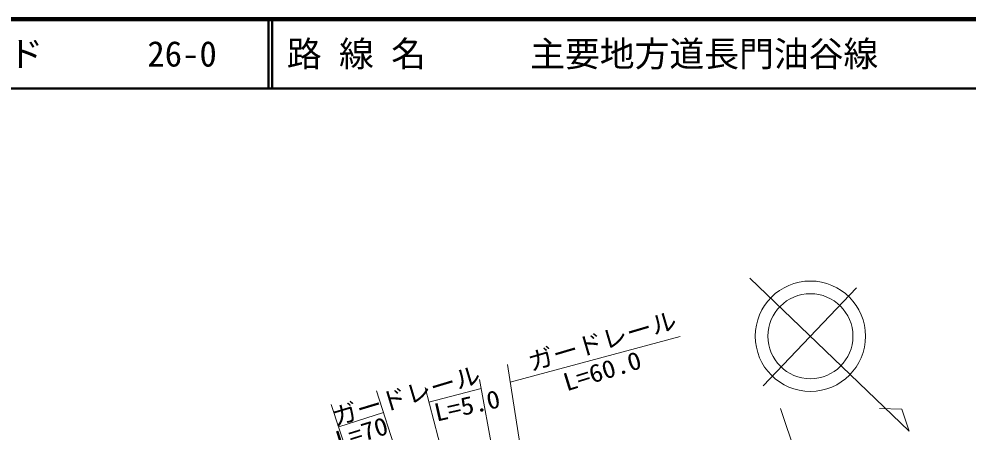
# Model space of a CAD drawing. Units: millimetres on the paper, with parts at other scales. Extents: x 40 to 680, y 20 to 380.
# Drawn here: x 141.9 to 278.4, y 320.6 to 380 of the extents above; entities that cross this region are included whole.
import ezdxf
from ezdxf.enums import TextEntityAlignment as Align

# ---------------------------------------------------------------- set-up
doc = ezdxf.new("R2010")
doc.units = ezdxf.units.MM
for name, color, linetype, lineweight in [('M-TTL', 2, 'Continuous', 140), ('M-TTL-LINE', 7, 'Continuous', 50), ('M-TTL-TXT', 7, 'Continuous', 13), ('M-WORK', 1, 'Continuous', 13)]:
    doc.layers.add(name, color=color, linetype=linetype, lineweight=lineweight)
doc.styles.add('ＭＳ ゴシック', font='')
doc.styles.get('ＭＳ ゴシック').set_extended_font_data('MS Gothic')

msp = doc.modelspace()

# ---------------------------------------------------------------- linework, layer by layer
at = {"layer": 'M-TTL'}
msp.add_line((680, 380), (40, 380), dxfattribs=at)
at = {"layer": 'M-TTL-LINE'}
for p, q in [((177.75, 380), (177.75, 370)), ((178.25, 380), (178.25, 370)), ((40, 370), (680, 370))]:
    msp.add_line(p, q, dxfattribs=at)
at = {"layer": 'M-WORK'}
for p, q in [((262.192, 341.414), (248.8, 327.309)), ((212.464, 327.85), (236.879, 334.392)), ((218.15, 292.258), (212.054, 330.413)), ((214.924, 291.28), (208.035, 328.254)), ((205.152, 289.458), (193.277, 326.626)), ((210.059, 289.799), (200.241, 327.081)), ((200.79, 324.996), (208.276, 326.959)), ((198.43, 289.226), (186.769, 324.629)), ((187.826, 321.421), (194.281, 323.483)), ((251.271, 324.068), (258.445, 303.121))]:
    msp.add_line(p, q, dxfattribs=at)
msp.add_lwpolyline([(246.902, 342.797), (269.763, 320.838), (268.729, 324), (265.5, 324.069)], dxfattribs=at)
for radius in [7.924, 6.106]:
    msp.add_circle((255.586, 334.456), radius, dxfattribs=at)
msp.add_open_spline([(97.143, 321.474), (97.6, 320.088), (98.229, 318.206), (98.495, 317.44), (99.056, 315.821), (100.795, 310.986), (101.365, 309.37), (101.878, 307.918), (103.394, 303.553), (103.907, 302.101), (104.249, 301.132), (105.264, 298.221), (105.637, 297.264), (105.796, 296.858), (106.36, 295.677), (106.56, 295.29), (107.176, 294.095), (109.075, 290.537), (109.718, 289.357), (109.94, 288.948), (110.696, 287.768), (110.886, 287.343), (111.003, 287.08), (111.219, 286.233), (111.24, 285.946), (111.266, 285.608), (111.158, 284.592), (111.117, 284.255), (111.071, 283.884), (110.698, 282.772), (110.803, 282.413), (110.928, 281.987), (111.878, 280.998), (112.171, 280.665), (112.687, 280.08), (114.279, 278.362), (114.844, 277.824), (115.361, 277.331), (117, 275.946), (117.571, 275.517), (117.818, 275.332), (118.642, 274.898), (118.921, 274.764), (119.756, 274.363), (122.286, 273.213), (123.136, 272.843), (123.5, 272.685), (124.607, 272.237), (124.988, 272.124), (125.108, 272.089), (125.492, 272.077), (125.613, 272.11), (126.142, 272.254), (127.68, 272.844), (128.206, 273.001), (128.753, 273.163), (130.413, 273.589), (130.972, 273.705), (131.273, 273.768), (132.193, 273.875), (132.501, 273.891), (132.733, 273.904), (133.433, 273.889), (133.663, 273.853), (134.005, 273.799), (135.018, 273.558), (135.345, 273.444), (136.146, 273.166), (138.512, 272.227), (139.295, 271.899), (139.649, 271.751), (140.662, 271.195), (141.023, 271.063), (141.189, 271.003), (141.723, 270.922), (141.897, 270.949), (142.755, 271.085), (145.298, 271.668), (146.142, 271.871), (147.055, 272.09), (149.771, 272.834), (150.682, 273.058), (151.321, 273.215), (153.259, 273.603), (153.893, 273.78), (155.785, 274.307), (161.427, 276.008), (163.308, 276.574), (165.344, 277.187), (171.448, 279.043), (173.48, 279.673), (175.14, 280.187), (180.107, 281.767), (181.764, 282.292), (181.923, 282.343), (182.413, 282.469), (182.561, 282.549), (183.417, 283.016), (185.91, 284.554), (186.768, 285.019), (187.415, 285.369), (189.403, 286.331), (190.079, 286.62), (190.786, 286.921), (192.955, 287.707), (193.677, 287.97), (194.089, 288.119), (195.327, 288.57), (195.751, 288.682), (196.276, 288.821), (197.872, 289.153), (198.41, 289.224), (199.171, 289.323), (201.469, 289.532), (202.236, 289.529), (206.344, 289.534), (207.248, 289.193), (207.836, 289.18), (208.389, 289.208), (209.966, 289.78), (210.495, 289.94), (215.775, 291.535), (231.606, 296.338), (236.879, 297.952), (240.977, 299.206), (252.486, 302.761), (257.984, 304.469)], degree=3, knots=[0, 0, 0, 0, 1, 1, 1, 2, 2, 2, 3, 3, 3, 4, 4, 4, 5, 5, 5, 6, 6, 6, 7, 7, 7, 8, 8, 8, 9, 9, 9, 10, 10, 10, 11, 11, 11, 12, 12, 12, 13, 13, 13, 14, 14, 14, 15, 15, 15, 16, 16, 16, 17, 17, 17, 18, 18, 18, 19, 19, 19, 20, 20, 20, 21, 21, 21, 22, 22, 22, 23, 23, 23, 24, 24, 24, 25, 25, 25, 26, 26, 26, 27, 27, 27, 28, 28, 28, 29, 29, 29, 30, 30, 30, 31, 31, 31, 32, 32, 32, 33, 33, 33, 34, 34, 34, 35, 35, 35, 36, 36, 36, 37, 37, 37, 38, 38, 38, 39, 39, 39, 40, 40, 40, 41, 41, 41, 42, 42, 42, 42], dxfattribs=at)

# ---------------------------------------------------------------- texts
at = {"layer": 'M-TTL-TXT', "style": 'ＭＳ ゴシック'}
for s, p in [('図面コード      26-0', (120.38, 375)), ('路 線 名      主要地方道長門油谷線', (180.38, 375))]:
    msp.add_text(s, height=3.666, dxfattribs=at).set_placement(p, align=Align.MIDDLE_LEFT)
at = {"layer": 'M-WORK', "style": 'ＭＳ ゴシック'}
for s, rotation, width, p in [('ガードレール', 16.447, 1.05, (215.682, 328.69)), ('L=60.0', 17.193, 1.1, (220.787, 325.793)), ('ガードレール', 16.714, 1.05, (187.528, 320.778)), ('L=5.0', 12.743, 1.1, (202.045, 321.434)), ('L=70', 17.193, 1.1, (188.069, 317.493))]:
    msp.add_text(s, height=2.566, rotation=rotation, dxfattribs=dict(at, width=width)).set_placement(p, align=Align.BOTTOM_LEFT)

doc.saveas('drawing.dxf')
